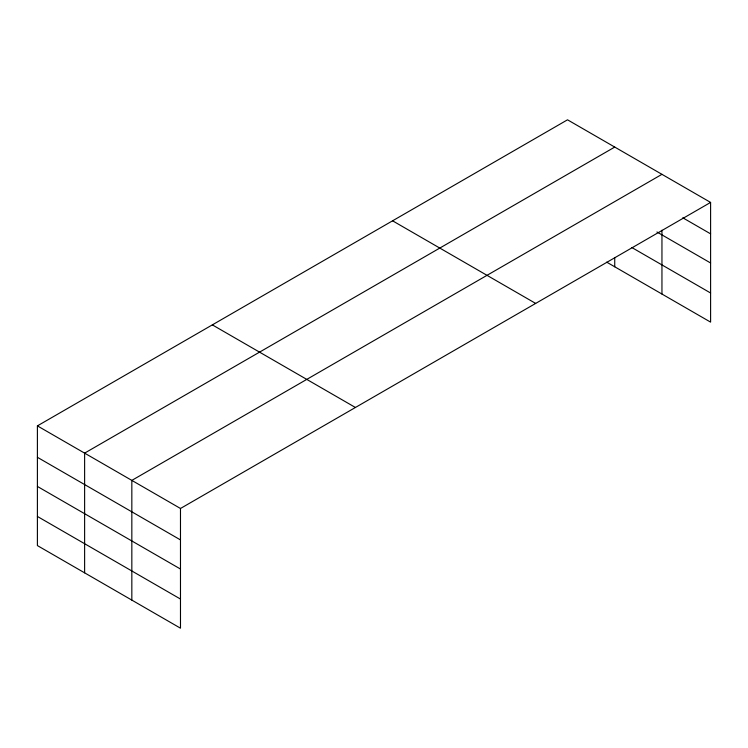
<?xml version="1.0" encoding="UTF-8"?>
<svg xmlns="http://www.w3.org/2000/svg" width="748" height="748" viewBox="0 0 748 748"><rect width="100%" height="100%" fill="white"/><g stroke="black" fill="none" stroke-linecap="round" stroke-linejoin="round"><path stroke-width="1.12" d="M710.6 202.418L567.517 119.811L37.4 425.874L37.4 545.582L180.483 628.189L180.483 508.481L710.6 202.418L710.6 322.126L606.693 262.146M614.734 147.076L84.618 453.129L84.618 572.837M661.952 174.331L131.835 480.394L131.835 600.102M682.802 217.799L710.6 233.853M656.931 231.992L710.6 262.987M631.808 247.513L710.6 293.001M392.578 220.81L535.662 303.417M212.339 324.875L355.422 407.482M37.4 425.874L180.483 508.481M37.4 457.299L180.483 539.906M37.4 486.434L180.483 569.041M37.4 516.447L180.483 599.055M661.952 230.234L661.952 294.039M614.734 257.462L614.734 266.784"/></g></svg>
